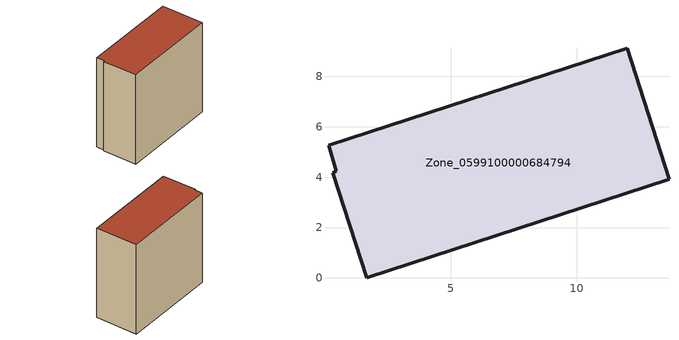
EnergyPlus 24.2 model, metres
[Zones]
Zone_0599100000684794
 floor ground (C_G): 0.15,5.26 12.01,9.12 13.66,3.91 1.67,0 0.33,4.18 0.46,4.22 z0
 wall outside (C_F): 13.66,3.91 12.01,9.12 0.15,5.26 0.46,4.22 0.33,4.18 1.67,0 13.66,3.91 z0:11.97
 roof outside (C_R): 12.01,9.12 0.15,5.26 0.46,4.22 0.33,4.18 1.67,0 13.66,3.91 z11.97
[BUILDING]
Pand.0599100000684794: North Axis=0; Terrain=City; Loads Convergence Tolerance Value=0.04; Temperature Convergence Tolerance Value=0.4; Solar Distribution=FullExterior; Maximum Number of Warmup Days=25; Minimum Number of Warmup Days=1
[Site:Location]
Rotterdam.The.Hague.AP_ZH_NLD Design_Conditions: Latitude=51.96; Longitude=4.45; Time Zone=1; Elevation=-4.5
[SITE:GROUNDTEMPERATURE:BUILDINGSURFACE]
18, 18, 18, 18, 18, 18, 18, 18, 18, 18, 18, 18
[MATERIAL] Thermal Absorptance=0.9; Solar Absorptance=0.7; Visible Absorptance=0.7
Name | Roughness | Thickness | Conductivity | Density | Specific Heat
G.TI.1946 | MediumSmooth | 0.15 | 1 | 540 | 1210
F.TI.1946 | Rough | 0.3 | 0.857143 | 1920 | 840
R.TI.1946 | MediumRough | 0.2 | 0.1 | 1500 | 1000
[CONSTRUCTION]
C_G: G.TI.1946
C_F: F.TI.1946
C_R: R.TI.1946
[ZONE]
Zone_0599100000684794: Type=1; Multiplier=1; Ceiling Height=Autocalculate; Volume=Autocalculate; Floor Area=autocalculate; Part of Total Floor Area=Yes
[ZONEINFILTRATION:DESIGNFLOWRATE]
Infil_Zone_0599100000684794: Zone or ZoneList or Space or SpaceList=Zone_0599100000684794; Schedule=AlwaysOn; Design Flow Rate Calculation Method=Flow/Area; Flow Rate per Floor Area=0.003; Constant Term Coefficient=1; Temperature Term Coefficient=0; Velocity Term Coefficient=0; Velocity Squared Term Coefficient=0
[HVACTEMPLATE:ZONE:IDEALLOADSAIRSYSTEM]
Zone_0599100000684794: Maximum Heating Supply Air Temperature=50; Minimum Cooling Supply Air Temperature=13; Maximum Heating Supply Air Humidity Ratio=0.0156; Minimum Cooling Supply Air Humidity Ratio=0.0077; Heating Limit=NoLimit; Cooling Limit=NoLimit; Dehumidification Control Type=ConstantSensibleHeatRatio; Cooling Sensible Heat Ratio=0.7; Dehumidification Setpoint=60; Humidification Control Type=None; Humidification Setpoint=30; Outdoor Air Method=None; Outdoor Air Flow Rate per Person=0.00944; Outdoor Air Flow Rate per Zone Floor Area=0; Outdoor Air Flow Rate per Zone=0; Demand Controlled Ventilation Type=None; Outdoor Air Economizer Type=NoEconomizer; Heat Recovery Type=None; Sensible Heat Recovery Effectiveness=0.7; Latent Heat Recovery Effectiveness=0.65
[ZONECONTROL:THERMOSTAT]
ThermostatControl_Zone_0599100000684794: Zone or ZoneList=Zone_0599100000684794; Control Type Schedule=DualSetpointControlType; Control 1=Thermostat_Zone_0599100000684794; Temperature Difference Between Cutout And Setpoint=0
[THERMOSTATSETPOINT:DUALSETPOINT]
Thermostat_Zone_0599100000684794: Heating Setpoint Temperature Schedule=HeatingSetpoint_Zone_0599100000684794; Cooling Setpoint Temperature Schedule=CoolingSetpoint_Zone_0599100000684794
[SCHEDULE:COMPACT]
HeatingSetpoint_Zone_0599100000684794: Through: 12/31, For: AllDays, Until: 24:00, 21
CoolingSetpoint_Zone_0599100000684794: Through: 12/31, For: AllDays, Until: 24:00, 24
DualSetpointControlType: Through: 12/31, For: AllDays, Until: 24:00, 4
AlwaysOn: Through: 12/31, For: AllDays, Until: 24:00, 1
